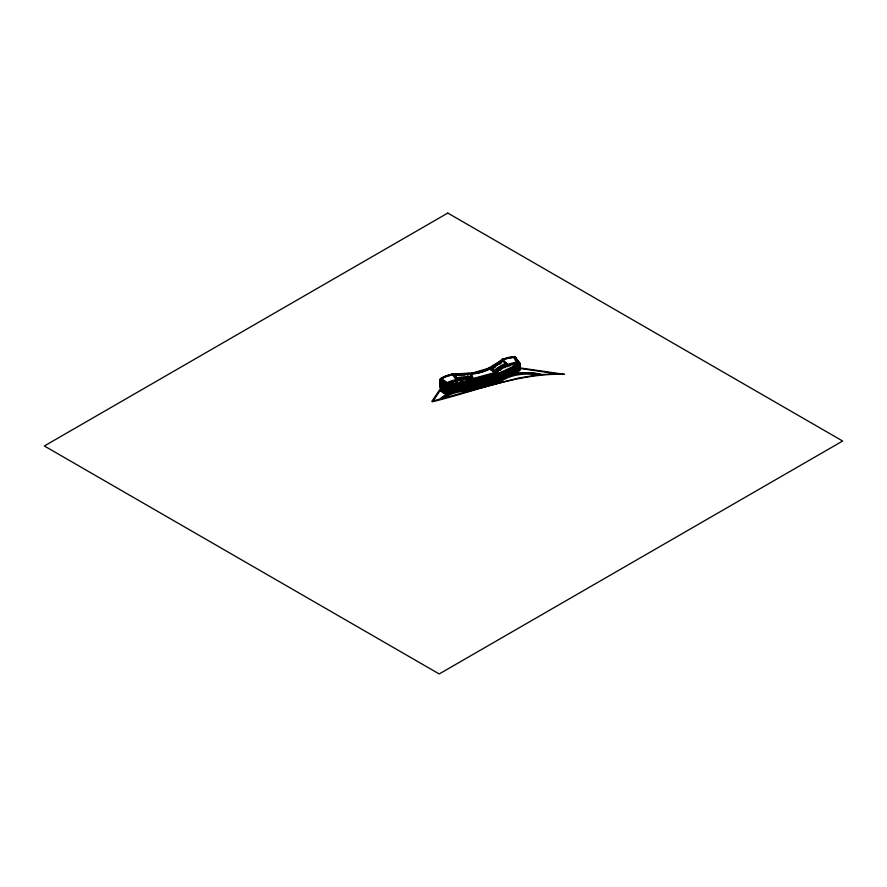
<?xml version="1.0" encoding="UTF-8"?>
<svg xmlns="http://www.w3.org/2000/svg" width="887" height="887" viewBox="0 0 887 887"><rect width="100%" height="100%" fill="white"/><g stroke="black" fill="none" stroke-linecap="round" stroke-linejoin="round"><path stroke-width="1.33" d="M451.838 374.813L451.838 374.214M502.386 359.257L507.619 357.638A11.32 6.531 0 0 1 515.524 357.117L518.075 362.728L518.075 373.372A35.602 20.556 0 0 0 506.732 376.41M469.09 389.659L469.09 378.893L469.29 389.537M471.585 379.071L471.385 389.703M502.829 378.239A35.602 20.556 0 0 0 495.345 384.027L473.725 389.759L473.725 379.115L495.578 373.061A35.602 20.556 0 0 1 518.075 362.672A35.547 20.523 0 0 0 508.439 365.056L508.406 365.067M442.99 377.807A11.398 6.586 0 0 0 440.473 380.024L446.738 384.337A34.26 19.78 0 0 1 473.325 379.78L495.578 373.726A35.602 20.556 0 0 1 518.075 363.326L516.034 358.891M495.578 374.447L495.345 374.702A1.962 1.131 0 0 0 497.308 374.547L519.383 364.235A1.353 0.776 0 0 0 519.837 363.437L515.968 358.625M466.096 381A34.26 19.78 0 0 1 473.325 381.1L495.578 375.046M470.443 381.61A34.26 19.78 0 0 1 473.325 381.765L495.578 375.7M496.299 375.6A35.602 20.556 0 0 0 495.578 376.365L473.325 382.419A34.26 19.78 0 0 0 468.99 382.253M473.813 382.519L495.578 376.421M495.578 377.685L473.736 383.894M470.443 384.248A34.26 19.78 0 0 1 473.325 384.404L495.578 378.339M468.026 384.903A34.26 19.78 0 0 1 473.325 385.058L495.578 379.004A35.602 20.556 0 0 1 496.299 378.239M470.443 385.568A34.26 19.78 0 0 1 473.325 385.723L495.578 379.725M495.578 380.323L473.736 386.532M495.578 380.989L473.325 387.042A34.26 19.78 0 0 0 470.443 386.898M468.026 387.597A34.26 19.78 0 0 1 473.325 387.763L495.578 381.643A35.602 20.556 0 0 1 496.299 380.944M495.578 382.707L473.325 388.761A34.26 19.78 0 0 0 463.69 388.883M502.996 360.421L498.76 364.113L491.453 368.393L491.453 369.302L494.447 371.32A38.052 21.975 0 0 1 505.767 364.38L506.122 363.337L502.996 360.421L502.996 361.319L506.122 364.235M441.205 378.561L440.883 390.347M494.347 371.431L494.447 370.422A38.052 21.975 0 0 1 505.767 363.47L506.122 363.337M496.532 382.552L496.631 371.808L496.698 382.607M499.78 364.18L501.82 362.528M485.001 370.4L502.43 359.568A4.391 2.539 0 0 1 504.282 358.88M486.165 370.278L489.646 368.105M491.975 366.664L495.456 364.502M498.937 362.339L502.43 360.166M492.407 368.792L495.268 367.285M440.883 379.703L441.005 390.424M442.602 380.867L442.602 391.511M445.662 382.951L445.784 393.684L445.784 383.04M495.123 373.305L495.245 384.038L495.279 373.239M495.123 383.949L495.412 373.25M485.766 370.023L489.812 368.249A47.199 27.242 0 0 0 502.208 359.246L508.517 365.089M489.147 368.726L489.059 369.225M448.778 382.619L448.9 393.351L449.055 382.641M451.161 381.72L451.261 392.453L451.261 381.82M449.565 375.201L441.87 377.795A3.57 2.062 0 0 0 440.451 380.645L447.081 384.592L474.013 379.902A3.481 2.007 0 0 0 476.086 378.971M472.283 373.105L490.699 367.573M474.911 372.917L481.486 370.932M486.752 369.358L490.699 368.172M471.385 373.582L473.325 379.115A34.26 19.78 0 0 0 446.738 383.616L440.473 379.425A11.398 6.586 0 0 1 445.629 376.055L449.254 374.924L449.254 375.644M467.183 374.092A47.199 27.242 0 0 1 452.193 374.048L445.629 376.055M445.629 376.665L452.425 374.78L464.81 374.946M444.01 397.975L440.384 398.973A33.684 19.447 0 0 1 472.993 390.08L469.367 391.067A31.622 18.261 0 0 0 444.01 397.975L469.367 391.067M473.813 379.813L495.345 373.981M473.813 381.144L495.345 375.301M495.345 377.285L473.325 383.14A34.26 19.78 0 0 0 470.443 382.929M473.813 385.756L495.578 379.669A35.602 20.556 0 0 1 496.055 379.148M473.813 387.076L495.345 381.244A1.962 1.131 0 0 0 497.308 381.144L519.383 370.833A1.353 0.776 0 0 0 519.837 370.034M473.813 388.805L495.345 382.962M473.725 389.759L473.725 379.115M476.707 388.95L476.785 378.416M479.412 388.218L479.501 377.674M485.189 386.654L485.278 376.11M490.267 374.757L490.356 385.246M504.481 358.847L506.876 358.315M509.282 357.771L514.87 356.785L519.837 362.827A1.353 0.776 0 0 1 519.383 363.637L497.308 373.937A1.962 1.131 0 0 1 495.29 374.103M467.56 374.591L454.576 374.724L456.794 378.716A36.711 21.199 0 0 1 471.585 377.596L470.775 374.203L467.183 374.757L472.405 374.181A48.419 27.952 0 0 0 486.442 370.555L490.589 368.792A48.419 27.952 0 0 0 500.789 362.151L503.095 359.778L508.162 358.281A10.112 5.832 0 0 1 514.05 357.672L516.256 362.229A36.777 21.233 0 0 0 494.514 372.706L473.492 378.416A35.491 20.49 0 0 0 456.251 379.581L455.785 379.68A35.491 20.49 0 0 0 447.115 382.541L442.114 379.004A10.178 5.876 0 0 1 446.216 376.62M515.391 373.726L515.391 369.735M515.768 357.705L515.58 357.738A11.32 6.531 0 0 0 514.194 357.638M517.886 373.405L518.019 362.617L518.019 373.261M537.289 375.013L518.33 378.084L496.077 383.827A35.114 20.268 0 0 1 541.081 374.624L537.289 375.013A33.152 19.137 0 0 0 499.181 382.984M467.183 374.148L472.084 373.494A47.199 27.242 0 0 0 485.766 369.957M454.499 374.702L458.479 374.381M465.132 373.837L469.112 373.505M475.765 372.961L479.745 372.64M466.85 379.048L466.85 389.692L467.05 379.037M471.873 376.709L471.585 376.698A36.711 21.199 0 0 0 456.794 377.807L454.576 374.724M519.826 367.883L564.587 374.336C519.106 372.817 475.853 391.178 432.49 401.744L431.825 401.39L439.608 389.87A12.252 7.074 0 0 1 441.449 388.029A11.398 6.586 0 0 0 440.473 389.071L446.738 393.329A34.26 19.78 0 0 1 457.138 389.848M519.294 368.36L556.848 373.782L541.968 374.547A35.602 20.556 0 0 0 519.017 373.239L518.063 371.132M441.205 389.205L441.282 378.716M494.314 370.511L491.453 368.393M440.495 379.858A3.57 2.062 0 0 0 440.451 381.964L447.081 385.912L474.013 381.233A3.481 2.007 0 0 0 475.033 380.955M440.495 380.468A3.57 2.062 0 0 0 440.451 382.563L447.081 386.51L474.013 381.831A3.481 2.007 0 0 0 476.086 380.889M440.495 382.508A3.57 2.062 0 0 0 440.451 384.603L447.081 388.55L474.013 383.871A3.481 2.007 0 0 0 475.033 383.594M440.495 383.106A3.57 2.062 0 0 0 440.451 385.202L447.081 389.149L474.013 384.47A3.481 2.007 0 0 0 476.086 383.528M481.885 372.119L453.168 374.214A4.967 2.861 0 0 0 450.851 374.769M440.473 380.024L446.738 384.282M446.738 385.002L440.473 380.745L446.738 384.947A34.26 19.78 0 0 1 447.857 384.415M446.738 385.668L440.473 381.343A11.398 6.586 0 0 1 440.739 381M440.473 382.009L446.738 386.322A34.26 19.78 0 0 1 447.103 386.089M440.739 383.639A11.398 6.586 0 0 0 440.473 383.993L446.738 388.306M440.473 384.648L446.738 388.961A34.26 19.78 0 0 1 447.103 388.728M441.027 387.253A11.398 6.586 0 0 0 440.473 387.952L446.738 392.265A34.26 19.78 0 0 1 450.23 390.768M440.473 389.016L446.738 393.329M444.221 392.442L444.221 381.798L444.187 392.597M488.959 368.604L495.345 373.316M493.117 381.499L495.234 383.051M451.428 381.754L451.261 392.453M473.736 381.975L494.879 376.554A2.118 1.22 0 0 0 496.066 375.7L496.066 376.299A2.118 1.22 0 0 1 494.879 377.152L473.736 382.574M473.736 384.614L494.879 379.192A2.118 1.22 0 0 0 496.066 378.339L496.066 378.937A2.118 1.22 0 0 1 494.879 379.791L473.736 385.213M473.736 387.253L494.879 381.831A2.118 1.22 0 0 0 496.066 380.978L496.066 381.576A2.118 1.22 0 0 1 494.879 382.43L473.702 387.807M452.193 374.769L452.015 374.17M492.939 374.037L492.762 384.725L492.762 374.081M487.95 375.389L487.772 386.078L487.772 375.434M490.178 385.302L490.356 374.602L490.267 385.401M482.561 376.842L482.384 387.541L482.484 376.742M476.607 378.461L476.607 389.105M473.702 380.601L494.879 375.234A2.118 1.22 0 0 0 496.066 374.369M473.702 381.199L494.879 375.833A2.118 1.22 0 0 0 496.066 374.979M473.702 383.239L494.879 377.873A2.118 1.22 0 0 0 496.066 377.019M473.702 385.878L494.879 380.512A2.118 1.22 0 0 0 496.066 379.658L496.066 380.257A2.118 1.22 0 0 1 494.879 381.111L474.689 386.732L473.325 386.377A34.26 19.78 0 0 0 470.443 386.233M452.193 374.048L456.417 380.301M471.873 377.607L470.775 374.203M515.524 357.117L515.524 357.838M515.58 369.702L515.646 373.793M505.612 362.861L505.612 363.759M502.208 359.246L502.208 360.565M491.708 368.582L491.708 369.491M489.059 368.571L489.059 369.291M473.902 379.071L473.813 389.859A34.26 19.78 0 0 0 446.738 394.327L440.473 390.069A11.398 6.586 0 0 1 441.36 389.049M471.596 378.96L471.585 389.715M471.474 375.8L471.474 376.698M470.953 374.602L470.953 375.511M456.572 377.674L456.672 378.738M448.944 382.552L448.9 393.351M440.473 382.729L440.473 379.37L446.738 383.616L446.738 390.945L440.473 386.033A3.57 2.062 0 0 1 440.495 383.827M440.473 387.353L440.473 387.286A3.57 2.062 0 0 1 440.495 385.146M440.473 387.952L440.473 388.007A11.398 6.586 0 0 1 441.027 387.32M443.467 377.54A11.398 6.586 0 0 1 445.052 376.853M509.504 357.86A11.32 6.531 0 0 1 511.489 357.627M502.208 359.9A47.199 27.242 0 0 1 499.747 362.428M495.778 365.533A47.199 27.242 0 0 1 493.516 366.952M484.712 371.01A47.199 27.242 0 0 1 481.43 372.074M496.299 373.615A35.602 20.556 0 0 0 495.578 374.381L473.325 380.445A34.26 19.78 0 0 0 470.443 380.29M497.075 372.873A35.602 20.556 0 0 1 497.352 372.629M497.917 372.152A35.602 20.556 0 0 1 498.206 371.908M500.39 370.322A35.602 20.556 0 0 1 500.723 370.101M505.113 367.728A35.602 20.556 0 0 1 505.512 367.54M507.564 366.708A35.602 20.556 0 0 1 507.985 366.542M509.703 365.943A35.602 20.556 0 0 1 510.59 365.666M512.852 365.045A35.602 20.556 0 0 1 514.715 364.601M517.099 364.147A35.602 20.556 0 0 1 518.075 363.992M449.82 383.594A34.26 19.78 0 0 1 450.23 383.45M452.303 382.729A34.26 19.78 0 0 1 453.157 382.463M455.341 381.876A34.26 19.78 0 0 1 457.138 381.465M459.909 380.955A34.26 19.78 0 0 1 462.737 380.59M446.738 385.601A34.26 19.78 0 0 1 449.421 384.415M451.051 383.805A34.26 19.78 0 0 1 451.882 383.528M496.299 374.281A35.602 20.556 0 0 1 496.809 373.782M515.669 365.067A35.602 20.556 0 0 1 516.145 364.978M517.587 364.723A35.602 20.556 0 0 1 518.075 364.646M448.245 385.568A34.26 19.78 0 0 1 448.634 385.401M450.64 385.28A34.26 19.78 0 0 0 446.738 386.92L440.473 382.674A11.398 6.586 0 0 1 441.36 381.643M452.725 384.581A34.26 19.78 0 0 1 453.157 384.448M497.075 374.857A35.602 20.556 0 0 1 497.352 374.613M516.622 366.209A35.602 20.556 0 0 1 518.075 365.965M440.473 382.064A11.398 6.586 0 0 1 440.739 381.72M496.055 376.509A35.602 20.556 0 0 0 495.578 377.019L495.345 377.341A1.962 1.131 0 0 0 497.308 377.186L519.383 366.874A1.353 0.776 0 0 0 519.837 366.076M447.857 387.054A34.26 19.78 0 0 0 446.738 387.586L440.473 383.328A3.57 2.062 0 0 1 440.495 381.188M446.738 388.24A34.26 19.78 0 0 1 449.421 387.054M450.23 386.743A34.26 19.78 0 0 1 451.882 386.167M466.096 383.639A34.26 19.78 0 0 1 473.325 383.738L474.689 384.093L494.879 378.472A2.118 1.22 0 0 0 496.066 377.618M496.299 376.92A35.602 20.556 0 0 1 496.809 376.421M515.669 367.706A35.602 20.556 0 0 1 516.145 367.617M517.587 367.362A35.602 20.556 0 0 1 518.075 367.285M448.245 388.207A34.26 19.78 0 0 1 448.634 388.04M440.473 384.049A11.398 6.586 0 0 1 440.739 383.694M447.103 389.382A34.26 19.78 0 0 0 446.738 389.559L440.473 385.313A11.398 6.586 0 0 1 441.027 384.614M448.245 388.872A34.26 19.78 0 0 1 450.23 388.062M452.725 387.22A34.26 19.78 0 0 1 453.157 387.087M497.075 377.496A35.602 20.556 0 0 1 497.352 377.252M516.622 368.848A35.602 20.556 0 0 1 518.075 368.615M440.473 384.714A11.398 6.586 0 0 1 440.739 384.359M447.857 389.692A34.26 19.78 0 0 0 446.738 390.225L440.473 385.967L447.17 389.87L474.013 385.191A3.481 2.007 0 0 0 476.086 384.248M441.027 384.681A11.398 6.586 0 0 0 440.473 385.368L440.473 383.384L447.27 387.22L474.013 382.552A3.481 2.007 0 0 0 476.086 381.61M495.578 380.39A35.602 20.556 0 0 1 496.809 379.126M514.715 370.611A35.602 20.556 0 0 1 516.145 370.322M517.587 370.067A35.602 20.556 0 0 1 518.075 369.99M446.738 390.879A34.26 19.78 0 0 1 449.421 389.703M450.23 389.393A34.26 19.78 0 0 1 451.461 388.95M465.132 386.333A34.26 19.78 0 0 1 467.538 386.222M440.739 386.277A11.398 6.586 0 0 0 440.473 386.632A11.398 6.586 0 0 1 440.739 386.344M476.086 379.569A3.481 2.007 0 0 1 474.013 380.512L447.081 385.191L440.451 381.244A3.57 2.062 0 0 1 441.094 378.716M503.539 359.667A4.391 2.539 0 0 1 504.282 359.479M495.29 375.423A1.962 1.131 0 0 0 497.308 375.268L519.383 364.956A1.353 0.776 0 0 0 519.837 364.147M495.29 376.021A1.962 1.131 0 0 0 497.308 375.866L519.383 365.555A1.353 0.776 0 0 0 519.837 364.757M476.086 380.29A3.481 2.007 0 0 1 475.842 380.501M495.29 376.742A1.962 1.131 0 0 0 497.308 376.587L519.383 366.276A1.353 0.776 0 0 0 519.837 365.477M476.086 382.208A3.481 2.007 0 0 1 474.013 383.151L447.081 387.83L440.451 383.883A3.57 2.062 0 0 1 440.495 381.787M495.29 378.062A1.962 1.131 0 0 0 497.308 377.906L519.383 367.595A1.353 0.776 0 0 0 519.837 366.797M495.29 378.66A1.962 1.131 0 0 0 497.308 378.505L519.383 368.194A1.353 0.776 0 0 0 519.837 367.395M476.086 382.929A3.481 2.007 0 0 1 475.842 383.151M495.29 379.381A1.962 1.131 0 0 0 497.308 379.226L519.383 368.914A1.353 0.776 0 0 0 519.837 368.116M495.29 379.98A1.962 1.131 0 0 0 497.308 379.824L519.383 369.513A1.353 0.776 0 0 0 519.837 368.715M476.086 384.847A3.481 2.007 0 0 1 474.013 385.79L447.081 390.468L440.451 386.521A3.57 2.062 0 0 1 440.495 384.426M447.103 391.367A34.26 19.78 0 0 0 446.738 391.544L474.013 387.109A3.481 2.007 0 0 0 476.086 386.167M447.48 391.189A34.26 19.78 0 0 1 448.634 390.679M503.195 378.039A35.602 20.556 0 0 1 504.337 377.474M505.113 377.108A35.602 20.556 0 0 1 506.322 376.576M516.622 371.553A35.602 20.556 0 0 1 518.075 371.309M452.725 389.914A34.26 19.78 0 0 1 453.157 389.792M440.495 385.745A3.57 2.062 0 0 0 440.451 387.841L446.638 391.721L440.473 387.286L447.17 391.189L474.013 386.51A3.481 2.007 0 0 0 475.033 386.233M476.086 385.568A3.481 2.007 0 0 1 475.842 385.79M495.29 380.7A1.962 1.131 0 0 0 497.308 380.545L519.383 370.234A1.353 0.776 0 0 0 519.837 369.435M458.058 389.659A34.26 19.78 0 0 1 462.737 388.972M495.578 382.763A35.602 20.556 0 0 1 498.494 380.057M498.793 379.824A35.602 20.556 0 0 1 499.736 379.148M500.723 378.483A35.602 20.556 0 0 1 501.055 378.272M510.59 374.048A35.602 20.556 0 0 1 511.034 373.915M512.398 373.538A35.602 20.556 0 0 1 518.075 372.374M440.074 390.668L433.111 400.979L439.575 399.194L445.995 394.693L440.074 390.668M447.791 213.057L44.35 445.973L439.209 673.943L842.65 441.027L447.791 213.057"/></g></svg>
